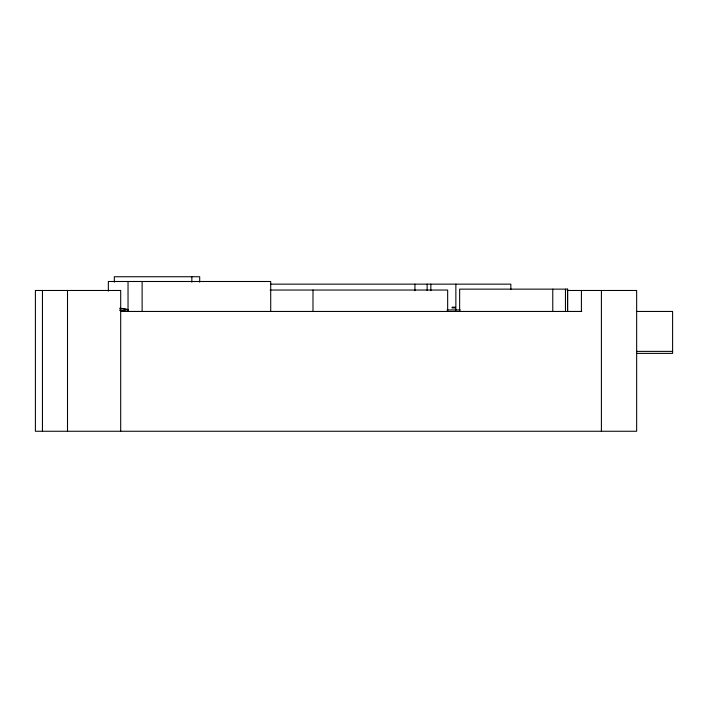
<?xml version="1.0" encoding="UTF-8"?>
<svg xmlns="http://www.w3.org/2000/svg" width="708" height="708" viewBox="0 0 708 708"><rect width="100%" height="100%" fill="white"/><g stroke="black" fill="none" stroke-linecap="round" stroke-linejoin="round"><path stroke-width="1.06" d="M119.944 308.352L127.36 309.573L127.254 311.449L119.838 310.219M128.422 311.449L128.529 309.573L119.962 308.175M270.341 284.147L510.857 284.147L510.857 289.607M270.102 290.041L447.66 290.041L447.66 311.449M567.17 290.475L636.651 290.475L636.651 431.261L35.4 431.261L35.4 290.475L120.696 290.475L120.696 431.261M452.04 307.166L455.279 307.166M452.04 307.918L455.279 307.918M127.36 309.573L128.529 309.573M447.005 309.945L460.315 309.945M120.696 311.449L581.79 311.449M636.651 311.449L672.6 311.449L672.6 353.381L636.651 353.381M636.651 351.38L672.6 351.38M119.856 310.051L125.21 310.918M601.402 290.475L601.402 431.261M581.41 290.475L581.41 311.449M567.648 311.449L567.648 289.138L459.642 289.138L459.642 311.449M567.524 289.138L567.524 311.449M565.453 289.138L565.453 311.449M552.771 289.138L552.771 311.449M455.864 284.147L455.864 310.352M430.845 284.147L430.845 290.696M427.145 284.147L427.145 290.537M414.932 284.147L414.932 290.696M312.989 290.041L312.989 311.449M270.713 311.449L270.713 281.492L108.351 281.492L108.351 291.121M199.7 282.165L199.7 276.74L114.333 276.74L114.333 282.165M191.85 276.74L191.85 282.165M142.122 281.492L142.122 311.449M128.033 281.492L128.033 311.449M67.508 290.475L67.508 431.261M42.445 290.475L42.445 431.261"/></g></svg>
